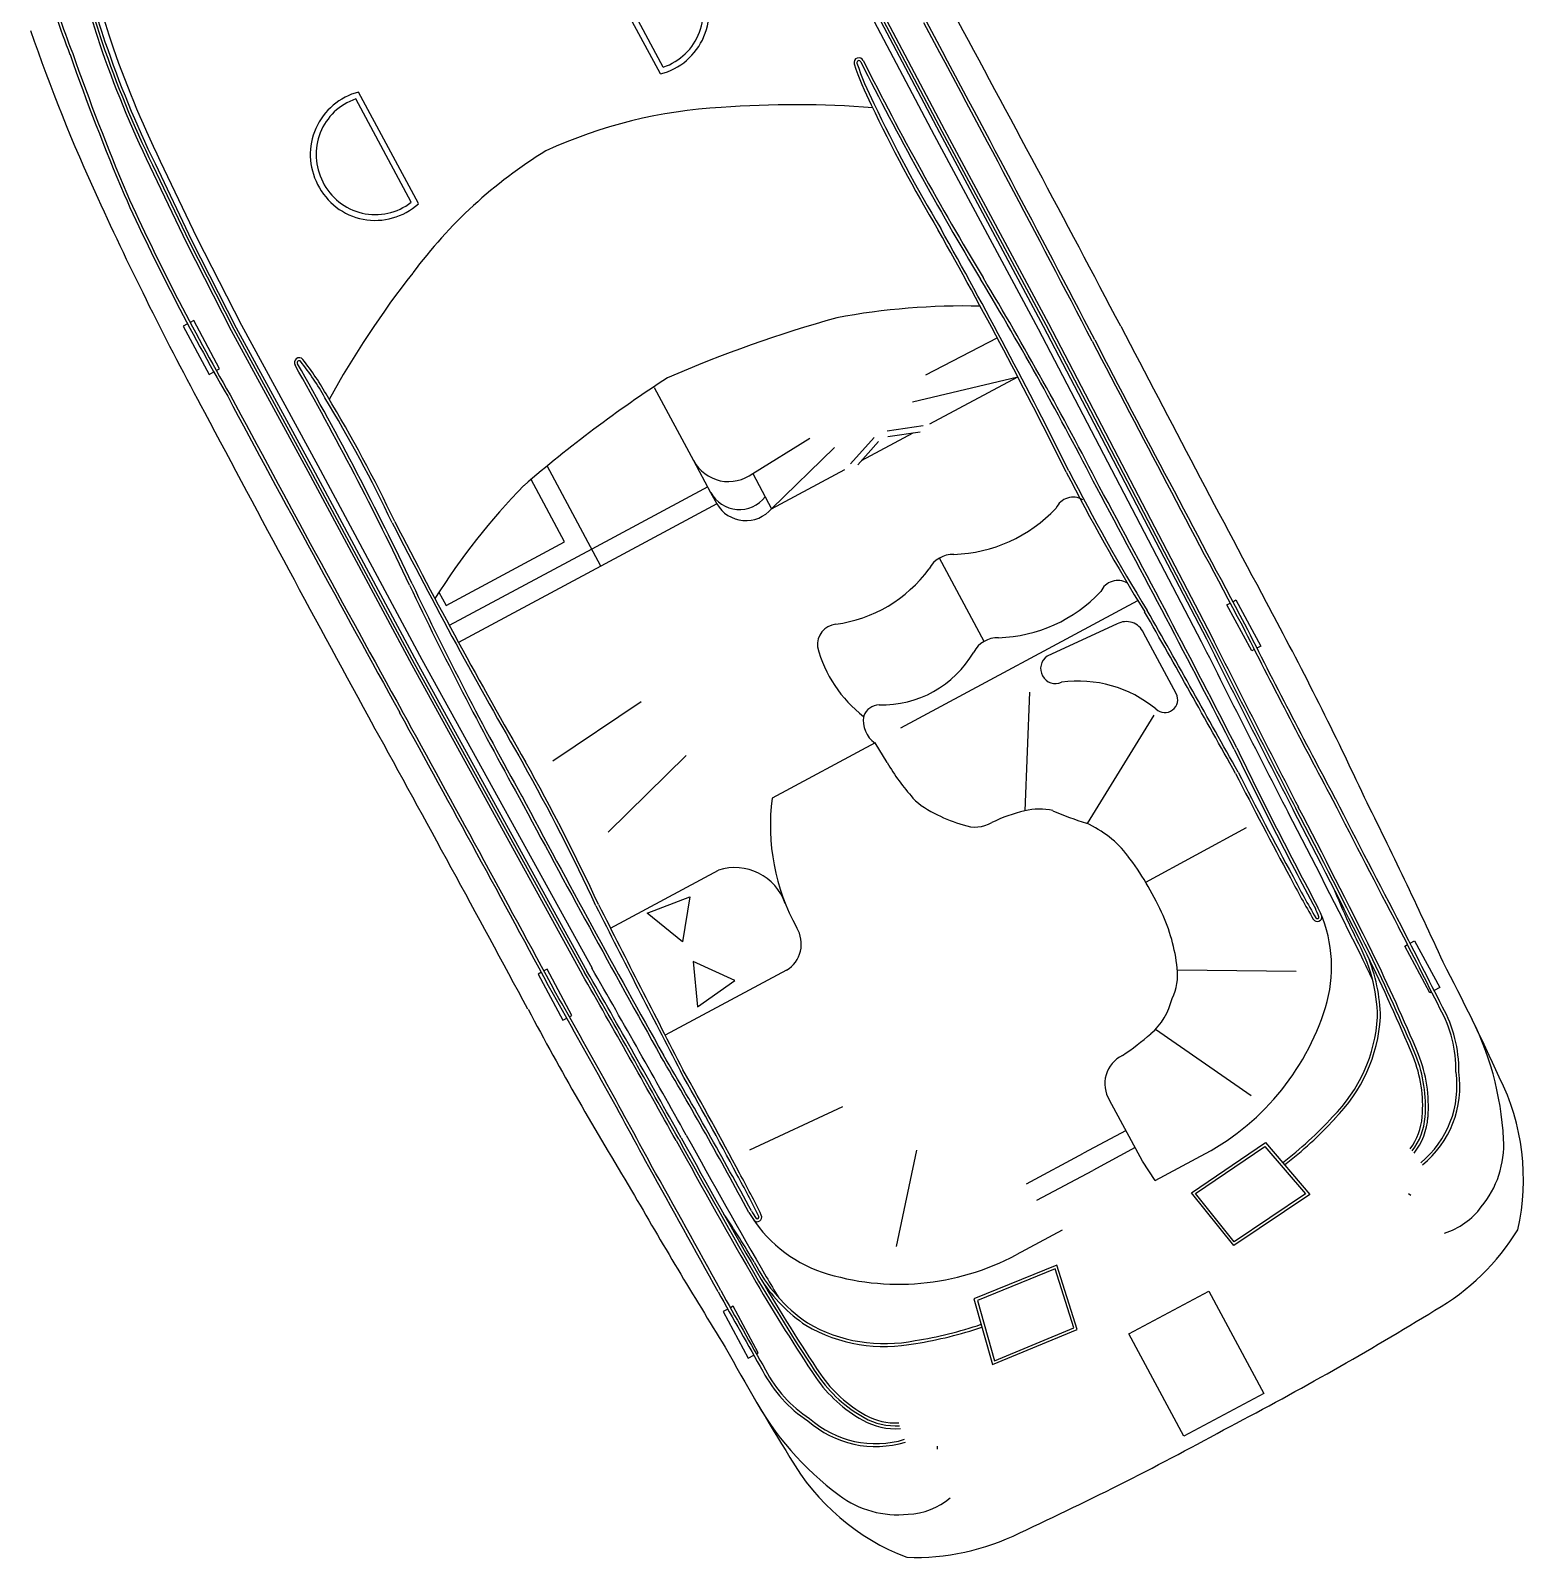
# Model space of a CAD drawing. Header units: metres. Extents: x 267365 to 277461, y 2088854 to 2108025.
# Drawn here: x 271037.42 to 271077.24, y 2092096.61 to 2092137.34 of the extents above; entities that cross this region are included whole.
import ezdxf

# ---------------------------------------------------------------- set-up
doc = ezdxf.new("R2010")
doc.units = ezdxf.units.M

msp = doc.modelspace()

# ---------------------------------------------------------------- linework, layer by layer
at = {"color": 30}
for p, q in [((271054.222, 2092136.179), (271052.626, 2092139.155)), ((271054.222, 2092136.179), (271052.626, 2092139.155)), ((271054.298, 2092136.361), (271052.821, 2092139.117)), ((271054.298, 2092136.361), (271052.821, 2092139.117)), ((271059.668, 2092138.394), (271061.662, 2092134.618)), ((271059.668, 2092138.394), (271061.662, 2092134.618)), ((271059.735, 2092138.43), (271061.729, 2092134.654)), ((271059.735, 2092138.43), (271061.729, 2092134.654)), ((271059.802, 2092138.467), (271061.797, 2092134.69)), ((271059.802, 2092138.467), (271061.797, 2092134.69)), ((271059.533, 2092138.32), (271061.526, 2092134.546)), ((271059.533, 2092138.32), (271061.526, 2092134.546)), ((271047.769, 2092132.719), (271046.173, 2092135.695)), ((271047.769, 2092132.719), (271046.173, 2092135.695)), ((271047.575, 2092132.756), (271046.097, 2092135.512)), ((271047.575, 2092132.756), (271046.097, 2092135.512)), ((271061.526, 2092134.546), (271064.298, 2092129.377)), ((271061.526, 2092134.546), (271064.298, 2092129.377)), ((271061.662, 2092134.618), (271064.434, 2092129.448)), ((271061.662, 2092134.618), (271064.434, 2092129.448)), ((271061.729, 2092134.654), (271064.501, 2092129.484)), ((271061.729, 2092134.654), (271064.501, 2092129.484)), ((271061.797, 2092134.69), (271064.569, 2092129.52)), ((271061.797, 2092134.69), (271064.569, 2092129.52)), ((271040.608, 2092133.721), (271041.583, 2092131.674)), ((271040.608, 2092133.721), (271041.583, 2092131.674)), ((271040.677, 2092133.754), (271041.652, 2092131.708)), ((271040.677, 2092133.754), (271041.652, 2092131.708)), ((271040.747, 2092133.787), (271041.721, 2092131.741)), ((271040.747, 2092133.787), (271041.721, 2092131.741)), ((271040.885, 2092133.853), (271041.859, 2092131.809)), ((271040.885, 2092133.853), (271041.859, 2092131.809)), ((271041.583, 2092131.674), (271042.775, 2092129.337)), ((271041.583, 2092131.674), (271042.775, 2092129.337)), ((271041.652, 2092131.708), (271042.843, 2092129.373)), ((271041.652, 2092131.708), (271042.843, 2092129.373)), ((271041.721, 2092131.741), (271042.911, 2092129.409)), ((271041.721, 2092131.741), (271042.911, 2092129.409)), ((271041.859, 2092131.809), (271043.046, 2092129.48)), ((271041.859, 2092131.809), (271043.046, 2092129.48)), ((271041.611, 2092129.516), (271041.494, 2092129.454)), ((271041.611, 2092129.516), (271041.494, 2092129.454)), ((271041.494, 2092129.454), (271042.185, 2092128.164)), ((271041.494, 2092129.454), (271042.185, 2092128.164)), ((271041.777, 2092129.605), (271041.678, 2092129.553)), ((271041.777, 2092129.605), (271041.678, 2092129.553)), ((271042.468, 2092128.316), (271041.777, 2092129.605)), ((271042.468, 2092128.316), (271041.777, 2092129.605)), ((271042.911, 2092129.409), (271044.952, 2092125.658)), ((271042.911, 2092129.409), (271044.952, 2092125.658)), ((271043.046, 2092129.48), (271045.087, 2092125.731)), ((271043.046, 2092129.48), (271045.087, 2092125.731)), ((271064.434, 2092129.448), (271068.783, 2092121.108)), ((271064.434, 2092129.448), (271068.783, 2092121.108)), ((271064.501, 2092129.484), (271068.851, 2092121.143)), ((271064.501, 2092129.484), (271068.851, 2092121.143)), ((271064.569, 2092129.52), (271068.92, 2092121.178)), ((271064.569, 2092129.52), (271068.92, 2092121.178)), ((271042.775, 2092129.337), (271044.817, 2092125.585)), ((271042.775, 2092129.337), (271044.817, 2092125.585)), ((271042.843, 2092129.373), (271044.885, 2092125.622)), ((271042.843, 2092129.373), (271044.885, 2092125.622)), ((271061.303, 2092128.154), (271063.203, 2092129.142)), ((271061.303, 2092128.154), (271063.203, 2092129.142)), ((271064.298, 2092129.377), (271068.646, 2092121.038)), ((271064.298, 2092129.377), (271068.646, 2092121.038)), ((271042.185, 2092128.164), (271042.311, 2092128.232)), ((271042.185, 2092128.164), (271042.311, 2092128.232)), ((271042.379, 2092128.269), (271042.468, 2092128.316)), ((271042.379, 2092128.269), (271042.468, 2092128.316)), ((271054.059, 2092127.819), (271055.107, 2092125.864)), ((271054.059, 2092127.819), (271055.107, 2092125.864)), ((271060.944, 2092127.433), (271063.751, 2092128.102)), ((271060.944, 2092127.433), (271063.751, 2092128.102)), ((271060.944, 2092127.433), (271063.751, 2092128.102)), ((271061.411, 2092126.848), (271063.751, 2092128.102)), ((271061.411, 2092126.848), (271063.751, 2092128.102)), ((271061.411, 2092126.848), (271063.751, 2092128.102)), ((271059.585, 2092125.868), (271060.965, 2092126.608)), ((271059.585, 2092125.868), (271060.965, 2092126.608)), ((271059.585, 2092125.868), (271060.965, 2092126.608)), ((271060.267, 2092126.661), (271061.226, 2092126.802)), ((271060.267, 2092126.661), (271061.226, 2092126.802)), ((271060.267, 2092126.661), (271061.226, 2092126.802)), ((271060.289, 2092126.51), (271061.146, 2092126.635)), ((271060.289, 2092126.51), (271061.146, 2092126.635)), ((271060.289, 2092126.51), (271061.146, 2092126.635)), ((271056.683, 2092125.525), (271058.209, 2092126.467)), ((271056.683, 2092125.525), (271058.209, 2092126.467)), ((271057.188, 2092124.583), (271058.864, 2092126.219)), ((271057.188, 2092124.583), (271058.864, 2092126.219)), ((271057.188, 2092124.583), (271058.864, 2092126.219)), ((271059.927, 2092126.479), (271059.295, 2092125.775)), ((271059.927, 2092126.479), (271059.295, 2092125.775)), ((271059.927, 2092126.479), (271059.295, 2092125.775)), ((271060.041, 2092126.377), (271059.484, 2092125.756)), ((271060.041, 2092126.377), (271059.484, 2092125.756)), ((271060.041, 2092126.377), (271059.484, 2092125.756)), ((271055.107, 2092125.864), (271055.562, 2092125.016)), ((271055.107, 2092125.864), (271055.562, 2092125.016)), ((271044.817, 2092125.585), (271047.589, 2092120.415)), ((271044.817, 2092125.585), (271047.589, 2092120.415)), ((271044.885, 2092125.622), (271047.657, 2092120.452)), ((271044.885, 2092125.622), (271047.657, 2092120.452)), ((271044.952, 2092125.658), (271047.724, 2092120.489)), ((271044.952, 2092125.658), (271047.724, 2092120.489)), ((271045.087, 2092125.731), (271047.859, 2092120.562)), ((271045.087, 2092125.731), (271047.859, 2092120.562)), ((271051.665, 2092123.698), (271050.771, 2092125.363)), ((271051.665, 2092123.698), (271050.771, 2092125.363)), ((271052.634, 2092123.051), (271051.201, 2092125.723)), ((271052.634, 2092123.051), (271051.201, 2092125.723)), ((271056.683, 2092125.525), (271057.188, 2092124.583)), ((271056.683, 2092125.525), (271057.188, 2092124.583)), ((271056.683, 2092125.525), (271057.188, 2092124.583)), ((271057.188, 2092124.583), (271059.139, 2092125.629)), ((271057.188, 2092124.583), (271059.139, 2092125.629)), ((271057.188, 2092124.583), (271059.139, 2092125.629)), ((271055.483, 2092125.163), (271052.39, 2092123.505)), ((271055.483, 2092125.163), (271052.39, 2092123.505)), ((271055.562, 2092125.016), (271055.726, 2092124.709)), ((271055.562, 2092125.016), (271055.726, 2092124.709)), ((271055.726, 2092124.709), (271052.634, 2092123.051)), ((271055.726, 2092124.709), (271052.634, 2092123.051)), ((271048.505, 2092122.004), (271051.665, 2092123.698)), ((271048.505, 2092122.004), (271051.665, 2092123.698)), ((271052.39, 2092123.505), (271048.593, 2092121.469)), ((271052.39, 2092123.505), (271048.593, 2092121.469)), ((271052.39, 2092123.505), (271048.593, 2092121.469)), ((271052.634, 2092123.051), (271048.838, 2092121.016)), ((271052.634, 2092123.051), (271048.838, 2092121.016)), ((271052.634, 2092123.051), (271048.838, 2092121.016)), ((271062.854, 2092121.044), (271061.662, 2092123.267)), ((271062.854, 2092121.044), (271061.662, 2092123.267)), ((271062.854, 2092121.044), (271061.662, 2092123.267)), ((271048.316, 2092122.356), (271048.505, 2092122.004)), ((271048.316, 2092122.356), (271048.505, 2092122.004)), ((271060.632, 2092118.74), (271066.955, 2092122.13)), ((271060.632, 2092118.74), (271066.955, 2092122.13)), ((271060.632, 2092118.74), (271066.955, 2092122.13)), ((271069.485, 2092122.102), (271069.572, 2092122.148)), ((271069.485, 2092122.102), (271069.572, 2092122.148)), ((271069.572, 2092122.148), (271070.233, 2092120.916)), ((271069.572, 2092122.148), (271070.233, 2092120.916)), ((271069.332, 2092122.019), (271069.417, 2092122.065)), ((271069.332, 2092122.019), (271069.417, 2092122.065)), ((271069.993, 2092120.787), (271069.332, 2092122.019)), ((271069.993, 2092120.787), (271069.332, 2092122.019)), ((271066.4, 2092121.508), (271064.54, 2092120.648)), ((271066.4, 2092121.508), (271064.54, 2092120.648)), ((271067.979, 2092119.649), (271067.109, 2092121.272)), ((271067.979, 2092119.649), (271067.109, 2092121.272)), ((271070.233, 2092120.916), (271070.129, 2092120.86)), ((271070.233, 2092120.916), (271070.129, 2092120.86)), ((271047.657, 2092120.452), (271052.197, 2092112.213)), ((271047.657, 2092120.452), (271052.197, 2092112.213)), ((271047.724, 2092120.489), (271052.264, 2092112.25)), ((271047.724, 2092120.489), (271052.264, 2092112.25)), ((271047.859, 2092120.562), (271052.398, 2092112.326)), ((271047.859, 2092120.562), (271052.398, 2092112.326)), ((271070.061, 2092120.824), (271069.993, 2092120.787)), ((271070.061, 2092120.824), (271069.993, 2092120.787)), ((271047.589, 2092120.415), (271052.13, 2092112.175)), ((271047.589, 2092120.415), (271052.13, 2092112.175)), ((271063.948, 2092116.522), (271064.07, 2092119.688)), ((271063.948, 2092116.522), (271064.07, 2092119.688)), ((271063.948, 2092116.522), (271064.07, 2092119.688)), ((271051.357, 2092117.854), (271053.713, 2092119.443)), ((271051.357, 2092117.854), (271053.713, 2092119.443)), ((271051.357, 2092117.854), (271053.713, 2092119.443)), ((271065.609, 2092116.181), (271067.392, 2092119.076)), ((271065.609, 2092116.181), (271067.392, 2092119.076)), ((271065.609, 2092116.181), (271067.392, 2092119.076)), ((271059.946, 2092118.333), (271057.2, 2092116.86)), ((271059.946, 2092118.333), (271057.2, 2092116.86)), ((271060.266, 2092117.808), (271059.946, 2092118.333)), ((271060.266, 2092117.808), (271059.946, 2092118.333)), ((271052.828, 2092115.952), (271054.912, 2092117.996)), ((271052.828, 2092115.952), (271054.912, 2092117.996)), ((271052.828, 2092115.952), (271054.912, 2092117.996)), ((271067.166, 2092114.616), (271069.855, 2092116.081)), ((271067.166, 2092114.616), (271069.855, 2092116.081)), ((271067.166, 2092114.616), (271069.855, 2092116.081)), ((271052.888, 2092113.397), (271055.768, 2092114.941)), ((271052.888, 2092113.397), (271055.768, 2092114.941)), ((271053.869, 2092113.796), (271055.007, 2092114.231)), ((271053.869, 2092113.796), (271055.007, 2092114.231)), ((271055.007, 2092114.231), (271054.815, 2092113.028)), ((271055.007, 2092114.231), (271054.815, 2092113.028)), ((271054.815, 2092113.028), (271053.869, 2092113.796)), ((271054.815, 2092113.028), (271053.869, 2092113.796)), ((271074.075, 2092112.915), (271074.148, 2092112.954)), ((271074.075, 2092112.915), (271074.148, 2092112.954)), ((271074.744, 2092111.669), (271074.075, 2092112.915)), ((271074.744, 2092111.669), (271074.075, 2092112.915)), ((271074.215, 2092112.99), (271074.337, 2092113.056)), ((271074.215, 2092112.99), (271074.337, 2092113.056)), ((271074.337, 2092113.056), (271075.006, 2092111.809)), ((271074.337, 2092113.056), (271075.006, 2092111.809)), ((271055.096, 2092112.504), (271055.212, 2092111.291)), ((271056.204, 2092111.998), (271055.096, 2092112.504)), ((271055.096, 2092112.504), (271055.212, 2092111.291)), ((271056.204, 2092111.998), (271055.096, 2092112.504)), ((271051.048, 2092112.216), (271050.961, 2092112.169)), ((271051.048, 2092112.216), (271050.961, 2092112.169)), ((271050.961, 2092112.169), (271051.622, 2092110.936)), ((271050.961, 2092112.169), (271051.622, 2092110.936)), ((271051.201, 2092112.298), (271051.116, 2092112.252)), ((271051.201, 2092112.298), (271051.116, 2092112.252)), ((271051.862, 2092111.065), (271051.201, 2092112.298)), ((271051.862, 2092111.065), (271051.201, 2092112.298)), ((271057.587, 2092112.272), (271054.348, 2092110.536)), ((271057.587, 2092112.272), (271054.348, 2092110.536)), ((271055.212, 2092111.291), (271056.204, 2092111.998)), ((271055.212, 2092111.291), (271056.204, 2092111.998)), ((271068.011, 2092112.286), (271071.176, 2092112.242)), ((271068.011, 2092112.286), (271071.176, 2092112.242)), ((271068.011, 2092112.286), (271071.176, 2092112.242)), ((271074.79, 2092111.693), (271074.744, 2092111.669)), ((271074.79, 2092111.693), (271074.744, 2092111.669)), ((271075.006, 2092111.809), (271074.858, 2092111.73)), ((271075.006, 2092111.809), (271074.858, 2092111.73)), ((271051.622, 2092110.936), (271051.726, 2092110.992)), ((271051.622, 2092110.936), (271051.726, 2092110.992)), ((271051.794, 2092111.029), (271051.862, 2092111.065)), ((271051.794, 2092111.029), (271051.862, 2092111.065)), ((271067.428, 2092110.7), (271069.98, 2092108.929)), ((271067.428, 2092110.7), (271069.98, 2092108.929)), ((271067.428, 2092110.7), (271069.98, 2092108.929)), ((271067.083, 2092107.181), (271066.199, 2092108.808)), ((271067.083, 2092107.181), (271066.199, 2092108.808)), ((271056.607, 2092107.481), (271059.084, 2092108.632)), ((271056.607, 2092107.481), (271059.084, 2092108.632)), ((271056.607, 2092107.481), (271059.084, 2092108.632)), ((271066.64, 2092107.998), (271065.505, 2092107.389)), ((271066.64, 2092107.998), (271065.505, 2092107.389)), ((271066.64, 2092107.998), (271065.505, 2092107.389)), ((271060.515, 2092104.906), (271061.064, 2092107.475)), ((271060.515, 2092104.906), (271061.064, 2092107.475)), ((271060.515, 2092104.906), (271061.064, 2092107.475)), ((271066.887, 2092107.542), (271065.75, 2092106.932)), ((271066.887, 2092107.542), (271065.75, 2092106.932)), ((271066.887, 2092107.542), (271065.75, 2092106.932)), ((271068.383, 2092106.33), (271070.355, 2092107.673)), ((271068.383, 2092106.33), (271070.355, 2092107.673)), ((271068.495, 2092106.313), (271070.342, 2092107.571)), ((271068.495, 2092106.313), (271070.342, 2092107.571)), ((271070.342, 2092107.571), (271071.428, 2092106.305)), ((271070.342, 2092107.571), (271071.428, 2092106.305)), ((271070.355, 2092107.673), (271071.543, 2092106.289)), ((271070.355, 2092107.673), (271071.543, 2092106.289)), ((271063.985, 2092106.574), (271065.505, 2092107.389)), ((271063.985, 2092106.574), (271065.505, 2092107.389)), ((271063.985, 2092106.574), (271065.505, 2092107.389)), ((271067.414, 2092106.664), (271067.083, 2092107.181)), ((271067.414, 2092106.664), (271067.083, 2092107.181)), ((271067.414, 2092106.664), (271068.758, 2092107.385)), ((271067.414, 2092106.664), (271068.758, 2092107.385)), ((271064.264, 2092106.135), (271065.75, 2092106.932)), ((271064.264, 2092106.135), (271065.75, 2092106.932)), ((271064.264, 2092106.135), (271065.75, 2092106.932)), ((271069.511, 2092104.927), (271068.383, 2092106.33)), ((271069.511, 2092104.927), (271068.383, 2092106.33)), ((271069.526, 2092105.03), (271068.495, 2092106.313)), ((271069.526, 2092105.03), (271068.495, 2092106.313)), ((271071.543, 2092106.289), (271069.511, 2092104.927)), ((271071.543, 2092106.289), (271069.511, 2092104.927)), ((271071.428, 2092106.305), (271069.526, 2092105.03)), ((271071.428, 2092106.305), (271069.526, 2092105.03)), ((271074.172, 2092106.315), (271074.234, 2092106.271)), ((271074.172, 2092106.315), (271074.234, 2092106.271)), ((271074.172, 2092106.315), (271074.234, 2092106.271)), ((271064.935, 2092105.335), (271063.708, 2092104.677)), ((271064.935, 2092105.335), (271063.708, 2092104.677)), ((271064.795, 2092104.406), (271062.584, 2092103.506)), ((271064.795, 2092104.406), (271062.584, 2092103.506)), ((271064.747, 2092104.303), (271062.677, 2092103.461)), ((271064.747, 2092104.303), (271062.677, 2092103.461)), ((271065.244, 2092102.734), (271064.747, 2092104.303)), ((271065.244, 2092102.734), (271064.747, 2092104.303)), ((271065.339, 2092102.69), (271064.795, 2092104.406)), ((271065.339, 2092102.69), (271064.795, 2092104.406)), ((271062.584, 2092103.506), (271063.08, 2092101.751)), ((271062.584, 2092103.506), (271063.08, 2092101.751)), ((271062.677, 2092103.461), (271063.13, 2092101.855)), ((271062.677, 2092103.461), (271063.13, 2092101.855)), ((271066.717, 2092102.571), (271068.847, 2092103.713)), ((271066.717, 2092102.571), (271068.847, 2092103.713)), ((271068.847, 2092103.713), (271070.312, 2092100.981)), ((271068.847, 2092103.713), (271070.312, 2092100.981)), ((271056.019, 2092103.234), (271055.897, 2092103.168)), ((271056.019, 2092103.234), (271055.897, 2092103.168)), ((271055.897, 2092103.168), (271056.566, 2092101.922)), ((271055.897, 2092103.168), (271056.566, 2092101.922)), ((271056.159, 2092103.309), (271056.087, 2092103.27)), ((271056.159, 2092103.309), (271056.087, 2092103.27)), ((271056.828, 2092102.062), (271056.159, 2092103.309)), ((271056.828, 2092102.062), (271056.159, 2092103.309)), ((271063.08, 2092101.751), (271065.339, 2092102.69)), ((271063.08, 2092101.751), (271065.339, 2092102.69)), ((271063.13, 2092101.855), (271065.244, 2092102.734)), ((271063.13, 2092101.855), (271065.244, 2092102.734)), ((271068.183, 2092099.839), (271066.717, 2092102.571)), ((271068.183, 2092099.839), (271066.717, 2092102.571)), ((271056.566, 2092101.922), (271056.714, 2092102.001)), ((271056.566, 2092101.922), (271056.714, 2092102.001)), ((271056.782, 2092102.037), (271056.828, 2092102.062)), ((271056.782, 2092102.037), (271056.828, 2092102.062)), ((271070.312, 2092100.981), (271068.183, 2092099.839)), ((271070.312, 2092100.981), (271068.183, 2092099.839)), ((271061.603, 2092099.576), (271061.606, 2092099.5)), ((271061.603, 2092099.576), (271061.606, 2092099.5)), ((271061.603, 2092099.576), (271061.606, 2092099.5))]:
    msp.add_line(p, q, dxfattribs=at)
for centre, radius, start, end in [((271152.744, 2092174.077), 119.386, 196.9689, 198.09835), ((271152.744, 2092174.077), 119.386, 196.9689, 198.09835), ((271152.744, 2092174.077), 119.309, 196.96918, 198.09816), ((271152.744, 2092174.077), 119.309, 196.96918, 198.09816), ((271152.744, 2092174.077), 119.233, 196.96946, 198.09796), ((271152.744, 2092174.077), 119.233, 196.96946, 198.09796), ((271152.744, 2092174.077), 119.079, 196.97003, 198.09756), ((271152.744, 2092174.077), 119.079, 196.97003, 198.09756), ((271058.915, 2092144.682), 21.943, 195.5124, 201.3412), ((271058.915, 2092144.682), 21.943, 195.5124, 201.3412), ((271058.915, 2092144.682), 21.866, 195.5106, 201.3446), ((271058.915, 2092144.682), 21.866, 195.5106, 201.3446), ((271053.806, 2092137.837), 1.71, 284.0967, 30.4009), ((271053.806, 2092137.837), 1.71, 284.0967, 30.4009), ((271053.806, 2092137.837), 1.556, 288.4656, 30.4814), ((271053.806, 2092137.837), 1.556, 288.4656, 30.4814), ((270433.459, 2091800.18), 712.768, 27.480545, 28.252432), ((270433.459, 2091800.18), 712.768, 27.480545, 28.252432), ((270435.429, 2091798.057), 712.788, 27.705083, 28.471036), ((270435.429, 2091798.057), 712.788, 27.705083, 28.471036), ((271083.815, 2092153.353), 49.078, 199.0468, 204.6712), ((271083.815, 2092153.353), 49.078, 199.0468, 204.6712), ((270433.459, 2091800.18), 712.692, 27.480541, 28.252532), ((270433.459, 2091800.18), 712.692, 27.480541, 28.252532), ((271065.781, 2092145.971), 27.996, 198.7118, 205.9505), ((271065.781, 2092145.971), 27.996, 198.7118, 205.9505), ((271065.781, 2092145.971), 27.919, 198.7126, 205.9505), ((271065.781, 2092145.971), 27.919, 198.7126, 205.9505), ((271065.781, 2092145.971), 27.843, 198.7134, 205.9505), ((271065.781, 2092145.971), 27.843, 198.7134, 205.9505), ((271065.781, 2092145.971), 27.689, 198.7151, 205.9505), ((271065.781, 2092145.971), 27.689, 198.7151, 205.9505), ((271101.249, 2092158.785), 66.545, 199.38594, 202.83199), ((271101.249, 2092158.785), 66.545, 199.38594, 202.83199), ((271101.249, 2092158.785), 66.468, 199.38482, 202.83111), ((271101.249, 2092158.785), 66.468, 199.38482, 202.83111), ((271059.515, 2092136.481), 0.13, 24.1057, 195.2888), ((271059.515, 2092136.481), 0.13, 24.1057, 195.2888), ((271066.21, 2092138.67), 7.174, 198.0544, 207.4919), ((271066.21, 2092138.67), 7.174, 198.0544, 207.4919), ((271059.515, 2092136.481), 0.0531, 24.1057, 193.7253), ((271059.515, 2092136.481), 0.0531, 24.1057, 193.7253), ((271066.21, 2092138.67), 7.097, 198.0726, 207.5038), ((271066.21, 2092138.67), 7.097, 198.0726, 207.5038), ((271059.633, 2092136.534), 0.0767, 204.1057, 206.7252), ((271059.633, 2092136.534), 0.0767, 204.1057, 206.7252), ((271137.68, 2092175.831), 87.459, 206.72515, 211.06105), ((271137.68, 2092175.831), 87.459, 206.72515, 211.06105), ((271137.68, 2092175.831), 87.382, 206.72515, 211.06108), ((271137.68, 2092175.831), 87.382, 206.72515, 211.06108), ((271046.604, 2092134.031), 1.719, 104.5156, 207.6495), ((271046.604, 2092134.031), 1.719, 104.5156, 207.6495), ((271046.604, 2092134.031), 1.565, 108.8938, 207.7313), ((271046.604, 2092134.031), 1.565, 108.8938, 207.7313), ((271056.478, 2092122.686), 12.611, 92.8723, 114.8981), ((271056.478, 2092122.686), 12.611, 92.8723, 114.8981), ((271057.809, 2092110.399), 24.96, 85.2238, 94.5093), ((271057.809, 2092110.399), 24.96, 85.2238, 94.5093), ((271094.892, 2092151.922), 38.763, 205.2964, 210.9015), ((271094.892, 2092151.922), 38.763, 205.2964, 210.9015), ((271094.892, 2092151.922), 38.686, 205.2942, 210.903), ((271094.892, 2092151.922), 38.686, 205.2942, 210.903), ((271057.759, 2092123.373), 12.611, 121.5022, 143.528), ((271057.759, 2092123.373), 12.611, 121.5022, 143.528), ((271046.618, 2092133.983), 1.71, 205.9993, 312.3035), ((271046.618, 2092133.983), 1.71, 205.9993, 312.3035), ((271046.618, 2092133.983), 1.556, 205.9189, 307.9347), ((271046.618, 2092133.983), 1.556, 205.9189, 307.9347), ((271124.665, 2092171.894), 93.938, 204.54808, 208.44026), ((271124.665, 2092171.894), 93.938, 204.54808, 208.44026), ((271095.882, 2092158.304), 61.433, 204.36101, 210.00523), ((271095.882, 2092158.304), 61.433, 204.36101, 210.00523), ((271095.882, 2092158.304), 61.357, 204.36197, 210.00639), ((271095.882, 2092158.304), 61.357, 204.36197, 210.00639), ((270938.123, 2092062.593), 141.681, 26.38593, 29.33944), ((270938.123, 2092062.593), 141.681, 26.38593, 29.33944), ((270938.123, 2092062.593), 141.758, 26.38612, 29.33986), ((270938.123, 2092062.593), 141.758, 26.38612, 29.33986), ((271067.257, 2092115.465), 24.96, 141.8909, 151.1765), ((271067.257, 2092115.465), 24.96, 141.8909, 151.1765), ((270980.558, 2092081.33), 95.893, 27.18578, 30.99154), ((270980.558, 2092081.33), 95.893, 27.18578, 30.99154), ((270980.558, 2092081.33), 95.97, 27.18625, 30.99157), ((270980.558, 2092081.33), 95.97, 27.18625, 30.99157), ((271062.325, 2092111.437), 18.553, 88.685, 100.5642), ((271062.325, 2092111.437), 18.553, 88.685, 100.5642), ((271068.531, 2092095.44), 35.557, 105.6759, 113.3936), ((271068.531, 2092095.44), 35.557, 105.6759, 113.3936), ((271914.111, 2092571.734), 956.068, 207.555682, 208.070117), ((271914.111, 2092571.734), 956.068, 207.555682, 208.070117), ((271922.115, 2092575.992), 965.993, 207.559948, 208.068104), ((271922.115, 2092575.992), 965.993, 207.559948, 208.068104), ((271922.115, 2092575.992), 965.916, 207.559951, 208.068158), ((271922.115, 2092575.992), 965.916, 207.559951, 208.068158), ((271044.588, 2092128.478), 0.13, 41.1115, 212.2946), ((271044.588, 2092128.478), 0.13, 41.1115, 212.2946), ((270968.557, 2092085.147), 87.382, 25.33918, 29.67512), ((270968.557, 2092085.147), 87.382, 25.33918, 29.67512), ((271044.588, 2092128.478), 0.0531, 42.675, 212.2946), ((271044.588, 2092128.478), 0.0531, 42.675, 212.2946), ((271044.479, 2092128.408), 0.0767, 29.6751, 32.2946), ((271044.479, 2092128.408), 0.0767, 29.6751, 32.2946), ((270968.557, 2092085.147), 87.459, 25.33921, 29.67512), ((270968.557, 2092085.147), 87.459, 25.33921, 29.67512), ((271039.06, 2092124.113), 7.097, 28.8965, 38.3276), ((271039.06, 2092124.113), 7.097, 28.8965, 38.3276), ((271039.06, 2092124.113), 7.174, 28.9083, 38.3458), ((271039.06, 2092124.113), 7.174, 28.9083, 38.3458), ((271073.783, 2092098.256), 35.557, 123.0067, 130.7243), ((271073.783, 2092098.256), 35.557, 123.0067, 130.7243), ((271671.153, 2092463.829), 712.768, 208.147835, 208.919721), ((271671.153, 2092463.829), 712.768, 208.147835, 208.919721), ((271671.153, 2092463.829), 712.692, 208.147735, 208.919725), ((271671.153, 2092463.829), 712.692, 208.147735, 208.919725), ((271012.15, 2092107.556), 38.686, 25.4973, 31.106), ((271012.15, 2092107.556), 38.686, 25.4973, 31.106), ((271012.15, 2092107.556), 38.763, 25.4988, 31.1038), ((271012.15, 2092107.556), 38.763, 25.4988, 31.1038), ((271671.831, 2092461.013), 712.788, 207.92923, 208.695184), ((271671.831, 2092461.013), 712.788, 207.92923, 208.695184), ((271056.039, 2092126.363), 1.057, 208.2001, 307.5625), ((271056.039, 2092126.363), 1.057, 208.2001, 307.5625), ((271114.203, 2092150.704), 55.216, 207.0905, 211.5267), ((271114.203, 2092150.704), 55.216, 207.0905, 211.5267), ((271114.203, 2092150.704), 55.139, 207.091, 211.528), ((271114.203, 2092150.704), 55.139, 207.091, 211.528), ((271063.893, 2092112.278), 18.553, 135.836, 147.7152), ((271063.893, 2092112.278), 18.553, 135.836, 147.7152), ((271056.328, 2092125.426), 0.868, 208.2001, 322.6919), ((271056.328, 2092125.426), 0.868, 208.2001, 322.6919), ((270742.308, 2091950.621), 367.616, 27.11448, 28.34206), ((270742.308, 2091950.621), 367.616, 27.11448, 28.34206), ((270742.308, 2091950.621), 367.693, 27.11434, 28.34194), ((270742.308, 2091950.621), 367.693, 27.11434, 28.34194), ((271056.502, 2092125.164), 0.899, 210.4007, 319.7274), ((271056.502, 2092125.164), 0.899, 210.4007, 319.7274), ((271061.927, 2092127.271), 3.908, 271.7874, 316.7535), ((271061.927, 2092127.271), 3.908, 271.7874, 316.7535), ((271065.229, 2092124.393), 0.497, 59.0285, 156.2214), ((271065.229, 2092124.393), 0.497, 59.0285, 156.2214), ((271173.308, 2092188.699), 141.758, 207.06041, 210.01414), ((271173.308, 2092188.699), 141.758, 207.06041, 210.01414), ((271173.308, 2092188.699), 141.681, 207.06083, 210.01433), ((271173.308, 2092188.699), 141.681, 207.06083, 210.01433), ((271062.024, 2092122.641), 0.723, 88.0681, 152.0309), ((271062.024, 2092122.641), 0.723, 88.0681, 152.0309), ((271058.41, 2092125.151), 3.683, 277.6192, 323.885), ((271058.41, 2092125.151), 3.683, 277.6192, 323.885), ((271134.219, 2092163.722), 95.97, 205.4087, 209.21402), ((271134.219, 2092163.722), 95.97, 205.4087, 209.21402), ((271134.219, 2092163.722), 95.893, 205.40872, 209.21448), ((271134.219, 2092163.722), 95.893, 205.40872, 209.21448), ((271066.421, 2092122.17), 0.497, 59.0285, 156.2214), ((271066.421, 2092122.17), 0.497, 59.0285, 156.2214), ((271063.119, 2092125.048), 3.908, 271.7874, 316.7535), ((271063.119, 2092125.048), 3.908, 271.7874, 316.7535), ((270614.703, 2091864.588), 520.452, 29.07722, 29.62161), ((270614.703, 2091864.588), 520.452, 29.07722, 29.62161), ((270614.703, 2091864.588), 520.529, 29.07706, 29.62175), ((270614.703, 2091864.588), 520.529, 29.07706, 29.62175), ((270989.31, 2092078.008), 92.276, 24.91196, 28.37007), ((270989.31, 2092078.008), 92.276, 24.91196, 28.37007), ((271058.962, 2092120.948), 0.556, 96.5391, 185.2343), ((271058.962, 2092120.948), 0.556, 96.5391, 185.2343), ((271066.645, 2092121.06), 0.51, 24.5708, 118.7339), ((271066.645, 2092121.06), 0.51, 24.5708, 118.7339), ((271252.358, 2092213.332), 204.426, 206.70227, 208.17442), ((271252.358, 2092213.332), 204.426, 206.70227, 208.17442), ((271252.358, 2092213.332), 204.349, 206.70201, 208.17442), ((271252.358, 2092213.332), 204.349, 206.70201, 208.17442), ((271061.78, 2092121.799), 3.491, 194.9716, 232.2279), ((271061.78, 2092121.799), 3.491, 194.9716, 232.2279), ((271063.216, 2092120.418), 0.723, 88.0681, 152.0309), ((271063.216, 2092120.418), 0.723, 88.0681, 152.0309), ((271507.777, 2092341.399), 491.319, 206.64803, 207.24404), ((271507.777, 2092341.399), 491.319, 206.64803, 207.24404), ((271507.777, 2092341.399), 491.166, 206.64789, 207.244), ((271507.777, 2092341.399), 491.166, 206.64789, 207.244), ((271507.777, 2092341.399), 491.089, 206.64782, 207.24398), ((271507.777, 2092341.399), 491.089, 206.64782, 207.24398), ((271507.777, 2092341.399), 491.012, 206.64775, 207.24396), ((271507.777, 2092341.399), 491.012, 206.64775, 207.24396), ((271060.123, 2092122.188), 2.841, 268.5901, 329.7706), ((271060.123, 2092122.188), 2.841, 268.5901, 329.7706), ((271064.761, 2092120.317), 0.399, 123.788, 293.9591), ((271064.761, 2092120.317), 0.399, 123.788, 293.9591), ((271065.368, 2092116.734), 3.249, 50.5013, 97.8754), ((271065.368, 2092116.734), 3.249, 50.5013, 97.8754), ((271067.674, 2092119.489), 0.345, 226.1049, 27.6843), ((271067.674, 2092119.489), 0.345, 226.1049, 27.6843), ((271060.071, 2092118.892), 0.457, 92.2028, 158.9718), ((271060.071, 2092118.892), 0.457, 92.2028, 158.9718), ((270201.157, 2091653.217), 965.916, 28.332108, 28.840316), ((270201.157, 2091653.217), 965.916, 28.332108, 28.840316), ((270201.157, 2091653.217), 965.993, 28.332163, 28.840319), ((270201.157, 2091653.217), 965.993, 28.332163, 28.840319), ((271060.363, 2092118.931), 0.73, 170.1827, 235.1395), ((271060.363, 2092118.931), 0.73, 170.1827, 235.1395), ((270209.133, 2091657.527), 956.068, 28.33015, 28.844584), ((270209.133, 2091657.527), 956.068, 28.33015, 28.844584), ((271176.749, 2092170.067), 119.125, 205.82695, 208.12392), ((271176.749, 2092170.067), 119.125, 205.82695, 208.12392), ((271176.749, 2092170.067), 119.049, 205.82654, 208.12464), ((271176.749, 2092170.067), 119.049, 205.82654, 208.12464), ((271002.478, 2092090.798), 55.139, 24.8723, 29.3092), ((271002.478, 2092090.798), 55.139, 24.8723, 29.3092), ((271002.478, 2092090.798), 55.216, 24.8736, 29.3097), ((271002.478, 2092090.798), 55.216, 24.8736, 29.3097), ((271065.739, 2092121.079), 6.375, 210.8613, 221.3946), ((271065.739, 2092121.079), 6.375, 210.8613, 221.3946), ((271179.337, 2092173.467), 123.21, 207.00465, 208.46823), ((271179.337, 2092173.467), 123.21, 207.00465, 208.46823), ((271179.337, 2092173.467), 123.134, 207.00401, 208.46858), ((271179.337, 2092173.467), 123.134, 207.00401, 208.46858), ((271374.934, 2092289.834), 367.693, 208.05833, 209.28592), ((271374.934, 2092289.834), 367.693, 208.05833, 209.28592), ((271374.934, 2092289.834), 367.616, 208.05821, 209.28579), ((271374.934, 2092289.834), 367.616, 208.05821, 209.28579), ((271062.848, 2092116.144), 5.694, 172.7737, 208.7598), ((271062.848, 2092116.144), 5.694, 172.7737, 208.7598), ((271062.382, 2092118.258), 1.994, 224.3719, 247.2075), ((271062.382, 2092118.258), 1.994, 224.3719, 247.2075), ((271361.17, 2092264.259), 324.456, 207.02929, 207.70339), ((271361.17, 2092264.259), 324.456, 207.02929, 207.70339), ((271361.17, 2092264.259), 324.379, 207.02929, 207.70345), ((271361.17, 2092264.259), 324.379, 207.02929, 207.70345), ((270951.634, 2092056.225), 135.677, 24.49681, 26.55322), ((270951.634, 2092056.225), 135.677, 24.49681, 26.55322), ((271063.322, 2092119.768), 3.761, 242.9151, 254.1609), ((271063.322, 2092119.768), 3.761, 242.9151, 254.1609), ((271064.76, 2092112.806), 3.804, 102.441, 116.5528), ((271064.76, 2092112.806), 3.804, 102.441, 116.5528), ((271064.329, 2092114.887), 1.68, 77.6704, 103.3809), ((271064.329, 2092114.887), 1.68, 77.6704, 103.3809), ((271068.463, 2092125.249), 9.504, 246.5902, 252.3632), ((271068.463, 2092125.249), 9.504, 246.5902, 252.3632), ((270852.829, 2092002.962), 245.904, 26.4825, 27.49318), ((270852.829, 2092002.962), 245.904, 26.4825, 27.49318), ((270852.829, 2092002.962), 246.058, 26.4823, 27.49311), ((270852.829, 2092002.962), 246.058, 26.4823, 27.49311), ((270852.829, 2092002.962), 246.135, 26.4822, 27.49307), ((270852.829, 2092002.962), 246.135, 26.4822, 27.49307), ((270852.829, 2092002.962), 246.211, 26.4821, 27.49303), ((270852.829, 2092002.962), 246.211, 26.4821, 27.49303), ((271062.614, 2092116.996), 0.905, 249.3669, 299.4944), ((271062.614, 2092116.996), 0.905, 249.3669, 299.4944), ((271064.449, 2092113.62), 2.812, 37.1701, 66.1877), ((271064.449, 2092113.62), 2.812, 37.1701, 66.1877), ((271060.259, 2092110.443), 8.069, 24.7654, 37.1701), ((271060.259, 2092110.443), 8.069, 24.7654, 37.1701), ((271056.203, 2092113.579), 1.43, 19.3085, 107.7145), ((271056.203, 2092113.579), 1.43, 19.3085, 107.7145), ((271091.541, 2092125.343), 23.019, 207.3374, 210.4688), ((271091.541, 2092125.343), 23.019, 207.3374, 210.4688), ((271091.541, 2092125.343), 23.096, 207.3393, 210.4688), ((271091.541, 2092125.343), 23.096, 207.3393, 210.4688), ((271095.041, 2092123.859), 24.724, 202.2874, 205.8113), ((271095.041, 2092123.859), 24.724, 202.2874, 205.8113), ((271517.208, 2092348.51), 520.529, 206.77852, 207.3232), ((271517.208, 2092348.51), 520.529, 206.77852, 207.3232), ((271517.208, 2092348.51), 520.452, 206.77866, 207.32305), ((271517.208, 2092348.51), 520.452, 206.77866, 207.32305), ((271068.482, 2092112.358), 3.641, 345.3641, 25.9064), ((271068.482, 2092112.358), 3.641, 345.3641, 25.9064), ((271063.118, 2092111.762), 4.922, 6.6002, 24.7654), ((271063.118, 2092111.762), 4.922, 6.6002, 24.7654), ((271071.74, 2092113.693), 0.122, 210.3082, 13.4463), ((271071.74, 2092113.693), 0.122, 210.3082, 13.4463), ((271068.482, 2092112.358), 3.564, 22.1043, 25.8827), ((271068.482, 2092112.358), 3.564, 22.1043, 25.8827), ((271071.74, 2092113.693), 0.0448, 210.3082, 7.7118), ((271071.74, 2092113.693), 0.0448, 210.3082, 7.7118), ((271071.635, 2092113.632), 0.0767, 30.3082, 30.4688), ((271071.635, 2092113.632), 0.0767, 30.3082, 30.4688), ((271057.162, 2092112.972), 0.818, 301.2298, 31.9063), ((271057.162, 2092112.972), 0.818, 301.2298, 31.9063), ((270805.51, 2091975.342), 301.833, 26.76226, 27.22392), ((270805.51, 2091975.342), 301.833, 26.76226, 27.22392), ((270805.51, 2091975.342), 301.91, 26.76255, 27.22398), ((270805.51, 2091975.342), 301.91, 26.76255, 27.22398), ((271068.947, 2092110.934), 4.403, 1.112, 29.3829), ((271068.947, 2092110.934), 4.403, 1.112, 29.3829), ((271021.459, 2092087.702), 57.415, 22.8504, 25.83026), ((271021.459, 2092087.702), 57.415, 22.8504, 25.83026), ((271021.459, 2092087.702), 57.492, 22.84954, 25.8307), ((271021.459, 2092087.702), 57.492, 22.84954, 25.8307), ((270625.844, 2091868.508), 491.319, 29.15622, 29.75224), ((270625.844, 2091868.508), 491.319, 29.15622, 29.75224), ((271066.566, 2092112.161), 1.451, 333.7585, 6.6002), ((271066.566, 2092112.161), 1.451, 333.7585, 6.6002), ((271021.459, 2092087.702), 57.185, 25.1719, 25.829), ((271021.459, 2092087.702), 57.185, 25.1719, 25.829), ((271021.459, 2092087.702), 57.339, 22.85126, 25.82983), ((271021.459, 2092087.702), 57.339, 22.85126, 25.82983), ((271068.947, 2092110.934), 4.479, 1.0722, 22.6684), ((271068.947, 2092110.934), 4.479, 1.0722, 22.6684), ((271020.682, 2092084.018), 61.411, 24.43178, 27.61359), ((271020.682, 2092084.018), 61.411, 24.43178, 27.61359), ((270625.844, 2091868.508), 491.012, 29.1563, 29.75252), ((270625.844, 2091868.508), 491.012, 29.1563, 29.75252), ((270625.844, 2091868.508), 491.089, 29.15628, 29.75245), ((270625.844, 2091868.508), 491.089, 29.15628, 29.75245), ((270625.844, 2091868.508), 491.166, 29.15626, 29.75238), ((270625.844, 2091868.508), 491.166, 29.15626, 29.75238), ((270873.861, 2092010.382), 204.349, 28.22585, 29.69826), ((270873.861, 2092010.382), 204.349, 28.22585, 29.69826), ((270873.861, 2092010.382), 204.426, 28.22585, 29.698), ((270873.861, 2092010.382), 204.426, 28.22585, 29.698), ((271066.122, 2092111.926), 1.791, 311.2401, 346.8769), ((271066.122, 2092111.926), 1.791, 311.2401, 346.8769), ((271132.143, 2092154.595), 92.276, 208.03019, 211.48831), ((271132.143, 2092154.595), 92.276, 208.03019, 211.48831), ((271065.589, 2092113.25), 6.667, 298.3871, 344.2264), ((271065.589, 2092113.25), 6.667, 298.3871, 344.2264), ((271072.04, 2092109.603), 3.399, 359.2147, 29.066), ((271072.04, 2092109.603), 3.399, 359.2147, 29.066), ((271072.04, 2092109.603), 3.476, 359.3129, 29.0403), ((271072.04, 2092109.603), 3.476, 359.3129, 29.0403), ((271068.502, 2092107.329), 8.219, 3.0699, 27.631), ((271068.502, 2092107.329), 8.219, 3.0699, 27.631), ((271069.245, 2092111.272), 4.111, 314.9192, 356.4738), ((271069.245, 2092111.272), 4.111, 314.9192, 356.4738), ((271069.245, 2092111.272), 4.188, 314.9429, 356.5163), ((271069.245, 2092111.272), 4.188, 314.9429, 356.5163), ((271061.22, 2092117.676), 9.347, 304.7428, 310.5996), ((271061.22, 2092117.676), 9.347, 304.7428, 310.5996), ((270951.738, 2092049.417), 119.049, 28.27563, 30.57373), ((270951.738, 2092049.417), 119.049, 28.27563, 30.57373), ((270951.738, 2092049.417), 119.125, 28.27635, 30.57332), ((270951.738, 2092049.417), 119.125, 28.27635, 30.57332), ((271066.903, 2092109.247), 0.829, 115.4057, 211.9435), ((271066.903, 2092109.247), 0.829, 115.4057, 211.9435), ((271070.924, 2092108.638), 3.627, 355.686, 21.5368), ((271070.924, 2092108.638), 3.627, 355.686, 21.5368), ((271070.924, 2092108.638), 3.703, 355.686, 21.5506), ((271070.924, 2092108.638), 3.703, 355.686, 21.5506), ((271070.924, 2092108.638), 3.78, 355.686, 21.5639), ((271070.924, 2092108.638), 3.78, 355.686, 21.5639), ((270947.474, 2092049.142), 123.134, 27.93168, 29.39626), ((270947.474, 2092049.142), 123.134, 27.93168, 29.39626), ((270947.474, 2092049.142), 123.21, 27.93204, 29.39562), ((270947.474, 2092049.142), 123.21, 27.93204, 29.39562), ((271072.819, 2092109.183), 2.647, 309.42, 8.11), ((271072.819, 2092109.183), 2.647, 309.42, 8.11), ((271072.819, 2092109.183), 2.723, 309.42, 7.9842), ((271072.819, 2092109.183), 2.723, 309.42, 7.9842), ((271071.136, 2092106.69), 6.103, 347.3223, 26.5598), ((271071.136, 2092106.69), 6.103, 347.3223, 26.5598), ((271064.437, 2092115.426), 10.459, 307.5803, 317.5054), ((271064.437, 2092115.426), 10.459, 307.5803, 317.5054), ((271064.437, 2092115.426), 10.536, 307.6026, 317.496), ((271064.437, 2092115.426), 10.536, 307.6026, 317.496), ((271072.908, 2092108.488), 1.636, 323.2552, 355.686), ((271072.908, 2092108.488), 1.636, 323.2552, 355.686), ((271072.908, 2092108.488), 1.713, 322.7247, 355.686), ((271072.908, 2092108.488), 1.713, 322.7247, 355.686), ((271072.893, 2092108.491), 1.805, 322.39, 355.617), ((271072.893, 2092108.491), 1.805, 322.39, 355.617), ((271270.177, 2092226.743), 245.904, 208.90708, 209.91776), ((271270.177, 2092226.743), 245.904, 208.90708, 209.91776), ((271270.177, 2092226.743), 246.211, 208.90724, 209.91817), ((271270.177, 2092226.743), 246.211, 208.90724, 209.91817), ((271270.177, 2092226.743), 246.135, 208.9072, 209.91807), ((271270.177, 2092226.743), 246.135, 208.9072, 209.91807), ((271270.177, 2092226.743), 246.058, 208.90716, 209.91797), ((271270.177, 2092226.743), 246.058, 208.90716, 209.91797), ((271074.098, 2092107.625), 2.616, 320.4215, 3.1622), ((271074.098, 2092107.625), 2.616, 320.4215, 3.1622), ((270771.227, 2091947.933), 324.379, 28.69682, 29.37098), ((270771.227, 2091947.933), 324.379, 28.69682, 29.37098), ((270771.227, 2091947.933), 324.456, 28.69687, 29.37098), ((270771.227, 2091947.933), 324.456, 28.69687, 29.37098), ((271036.143, 2092095.638), 23.019, 25.9315, 29.0628), ((271036.143, 2092095.638), 23.019, 25.9315, 29.0628), ((271036.143, 2092095.638), 23.096, 25.9315, 29.0609), ((271036.143, 2092095.638), 23.096, 25.9315, 29.0609), ((271171.135, 2092173.921), 135.677, 209.84705, 211.90346), ((271171.135, 2092173.921), 135.677, 209.84705, 211.90346), ((271059.719, 2092107.659), 3.641, 210.4938, 251.0362), ((271059.719, 2092107.659), 3.641, 210.4938, 251.0362), ((271059.719, 2092107.659), 3.564, 210.5176, 214.296), ((271059.719, 2092107.659), 3.564, 210.5176, 214.296), ((271074.59, 2092107.067), 1.884, 286.6288, 323.971), ((271074.59, 2092107.067), 1.884, 286.6288, 323.971), ((271035.442, 2092091.902), 24.724, 30.5889, 34.1129), ((271035.442, 2092091.902), 24.724, 30.5889, 34.1129), ((271056.804, 2092105.684), 0.122, 222.954, 26.0921), ((271056.804, 2092105.684), 0.122, 222.954, 26.0921), ((271056.804, 2092105.684), 0.0448, 228.6884, 26.0921), ((271056.804, 2092105.684), 0.0448, 228.6884, 26.0921), ((271056.913, 2092105.738), 0.0767, 205.9315, 206.0921), ((271056.913, 2092105.738), 0.0767, 205.9315, 206.0921), ((271071.804, 2092108.582), 6.195, 299.7586, 328.5611), ((271071.804, 2092108.582), 6.195, 299.7586, 328.5611), ((271060.576, 2092110.563), 6.667, 252.1739, 298.0132), ((271060.576, 2092110.563), 6.667, 252.1739, 298.0132), ((271060.648, 2092106.483), 4.403, 207.0173, 235.2883), ((271060.648, 2092106.483), 4.403, 207.0173, 235.2883), ((271106.277, 2092133.182), 57.492, 210.56957, 213.55073), ((271106.277, 2092133.182), 57.492, 210.56957, 213.55073), ((271106.277, 2092133.182), 57.415, 210.57, 213.54987), ((271106.277, 2092133.182), 57.415, 210.57, 213.54987), ((271106.277, 2092133.182), 57.339, 210.57044, 213.549), ((271106.277, 2092133.182), 57.339, 210.57044, 213.549), ((271060.648, 2092106.483), 4.479, 213.7318, 235.3281), ((271060.648, 2092106.483), 4.479, 213.7318, 235.3281), ((271106.277, 2092133.182), 57.185, 210.5713, 211.2284), ((271106.277, 2092133.182), 57.185, 210.5713, 211.2284), ((271319.368, 2092250.872), 301.91, 209.17628, 209.63772), ((271319.368, 2092250.872), 301.91, 209.17628, 209.63772), ((271319.368, 2092250.872), 301.833, 209.17635, 209.63801), ((271319.368, 2092250.872), 301.833, 209.17635, 209.63801), ((271027.487, 2092180.359), 90.548, 297.58219, 301.5603), ((271027.487, 2092180.359), 90.548, 297.58219, 301.5603), ((271060.201, 2092106.422), 4.188, 239.8839, 281.4574), ((271060.201, 2092106.422), 4.188, 239.8839, 281.4574), ((271060.201, 2092106.422), 4.111, 239.9264, 281.4811), ((271060.201, 2092106.422), 4.111, 239.9264, 281.4811), ((271059.402, 2092112.726), 10.459, 278.8949, 288.82), ((271059.402, 2092112.726), 10.459, 278.8949, 288.82), ((271059.402, 2092112.726), 10.536, 278.9043, 288.7977), ((271059.402, 2092112.726), 10.536, 278.9043, 288.7977), ((271109.775, 2092131.79), 61.411, 208.78668, 211.96849), ((271109.775, 2092131.79), 61.411, 208.78668, 211.96849), ((271060.044, 2092103.171), 3.476, 207.36, 237.0873), ((271060.044, 2092103.171), 3.476, 207.36, 237.0873), ((271060.044, 2092103.171), 3.399, 207.3343, 237.1856), ((271060.044, 2092103.171), 3.399, 207.3343, 237.1856), ((271061.466, 2092103.567), 3.78, 214.8364, 240.7143), ((271061.466, 2092103.567), 3.78, 214.8364, 240.7143), ((271061.466, 2092103.567), 3.703, 214.8497, 240.7143), ((271061.466, 2092103.567), 3.703, 214.8497, 240.7143), ((271061.466, 2092103.567), 3.627, 214.8635, 240.7143), ((271061.466, 2092103.567), 3.627, 214.8635, 240.7143), ((271063.896, 2092104.859), 8.219, 208.7693, 233.3304), ((271063.896, 2092104.859), 8.219, 208.7693, 233.3304), ((271059.963, 2092102.29), 2.723, 228.416, 286.9803), ((271059.963, 2092102.29), 2.723, 228.416, 286.9803), ((271059.963, 2092102.29), 2.647, 228.2903, 286.9803), ((271059.963, 2092102.29), 2.647, 228.2903, 286.9803), ((271060.498, 2092101.845), 1.805, 240.7832, 274.0103), ((271060.498, 2092101.845), 1.805, 240.7832, 274.0103), ((271060.493, 2092101.831), 1.713, 240.7143, 273.6756), ((271060.493, 2092101.831), 1.713, 240.7143, 273.6756), ((271060.493, 2092101.831), 1.636, 240.7143, 273.1451), ((271060.493, 2092101.831), 1.636, 240.7143, 273.1451), ((271025.766, 2092179.436), 90.548, 294.83996, 298.81808), ((271025.766, 2092179.436), 90.548, 294.83996, 298.81808), ((271062.971, 2092102.312), 6.103, 209.8405, 249.078), ((271062.971, 2092102.312), 6.103, 209.8405, 249.078), ((271060.553, 2092100.362), 2.616, 233.238, 275.9788), ((271060.553, 2092100.362), 2.616, 233.238, 275.9788), ((271060.746, 2092099.643), 1.884, 272.4293, 309.7714), ((271060.746, 2092099.643), 1.884, 272.4293, 309.7714), ((271061.026, 2092102.802), 6.195, 267.8392, 296.6417), ((271061.026, 2092102.802), 6.195, 267.8392, 296.6417)]:
    msp.add_arc(centre, radius, start, end, dxfattribs=at)

doc.saveas('drawing.dxf')
